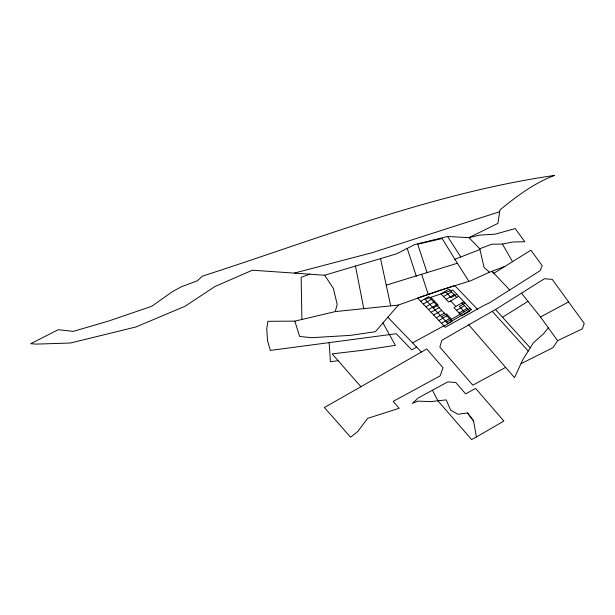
<?xml version="1.0" encoding="UTF-8"?>
<svg xmlns="http://www.w3.org/2000/svg" width="615" height="615" viewBox="0 0 615 615"><rect width="100%" height="100%" fill="white"/><g stroke="black" fill="none" stroke-linecap="round" stroke-linejoin="round"><path stroke-width="0.92" d="M499.695 211.721L497.912 223.383L468.93 237.659L447.566 236.483L414.933 244.478L396.429 253.887L324.651 275.228L252.358 270.2L214.95 286.529L184.946 306.308L135.907 326.98L70.364 343.024L36.108 344.108L30.75 343.7L58.241 329.702L73.285 331.377L108.886 320.953L151.851 306.232L172.154 291.825L181.271 286.798L197.384 280.778L202.381 276.15C318.585 238.735 433.075 192.979 554.576 175.421C534.181 183.039 516.669 196.262 499.972 209.923L499.695 211.721L372.129 252.696L294.547 273.029M416.601 347.091L411.812 349.912L396.214 333.73L270.346 350.419L267.54 340.756L266.749 328.787L267.909 321.307L294.862 321.138L335.267 311.597L337.189 304.433L333.345 288.32L324.651 275.228M505.63 367.393L472.82 385.198L439.848 347.106L441.839 340.303L495.482 309.522L544.444 278.764L552.178 279.364L584.25 323.413L582.236 328.902L557.613 340.672L552.947 347.698L521.051 363.657M548.349 327.857L543.46 333.845L533.343 342.847L522.735 359.867L514.509 377.648L468.791 324.835M504.854 266.441L489.479 272.214L470.698 280.771L439.556 290.418L398.312 305.086L375.45 331.685L350.527 335.36L311.828 337.681L299.643 336.482L294.862 321.138M509.681 289.965L492.023 271.261L493.914 273.26L530.945 250.19L542.222 265.688L540.101 270.723L489.363 302.857L483.428 305.686L445.26 327.288L417.57 297.983L454.762 285.583L477.455 309.276M502.524 317.279L527.985 301.342M446.613 322.152L470.106 308.369M420.698 301.296L428.716 296.638L452.087 321.368L444.061 326.027M423.289 304.041L431.315 299.39M425.888 306.793L433.906 302.134M443.53 296.553L451.556 291.902M428.486 309.537L436.504 304.886M446.129 299.297L454.147 294.647M433.229 307.984L438.211 305.094L430.846 297.299M456.814 294.301L451.041 297.652L445.952 292.263M431.084 312.282L439.102 307.631M458.682 296.276L448.727 302.05L440.94 293.801L448.958 289.15L456.745 297.399M433.675 315.034L441.701 310.383M436.273 317.778L444.299 313.127M463.871 301.765L453.916 307.546L461.711 315.787L469.729 311.136L461.942 302.888M441.539 316.779L446.521 313.888L451.571 319.239M465.125 303.095L459.351 306.447L464.356 311.743M438.872 320.53L446.89 315.879M456.515 310.291L464.533 305.64M441.47 323.275L449.488 318.624M459.113 313.043L467.131 308.384M476.417 436.981L503.87 421.067L475.618 388.426L465.609 393.861L455.807 382.538L447.843 381.869L418.231 397.936L412.342 403.425L417.877 401.118L430.515 401.618L446.206 399.888L450.603 410.074L457.914 414.287L467.469 412.926L473.565 420.883L476.417 436.981L471.62 439.579L437.895 400.803L432.422 390.233M360.936 386.727L426.749 348.959L443.015 367.755L440.109 375.911L393.17 401.387L399.15 408.291L367.57 418.377L357.853 431.392L350.604 437.204L324.366 407.514L360.936 386.727L332.146 353.879L362.781 350.273L395.391 345.353L382.899 322.852M443.869 325.819L412.519 342.863M521.474 293.194L540.493 316.994L568.583 301.888M427.133 272.829L417.716 244.209L442.154 238.543L454.854 259.269L479.946 249.521M479.769 248.744L491.716 244.217L502.401 244.055L513.064 241.956L524.818 241.78L515.193 228.557L495.252 234.161L479.354 235.138L468.93 237.659L479.769 248.744L484.074 267.456L489.479 272.214M309.745 274.144L301.142 277.327L301.904 319.477M386.243 285.152L457.391 263.258M338.127 360.705L330.409 361.735L329.148 342.632M335.267 311.597L398.312 305.086M387.765 317.179L421.375 352.041M450.664 300.927L455.853 306.424M495.482 309.522L530.238 347.829M492.261 311.367L528.247 351.027M467.469 412.926L473.565 420.883M540.493 316.994L557.613 340.672M447.566 236.483L460.781 256.97M454.854 259.269L468.753 281.14M502.401 244.055L512.533 261.659M421.736 274.536L428.194 294.324M407.222 248.399L416.317 276.258M380.485 258.361L390.686 305.878M355.455 265.926L363.773 308.692M471.351 309.683L447.766 323.367L424.98 299.259L452.755 289.996L471.351 309.683"/></g></svg>
